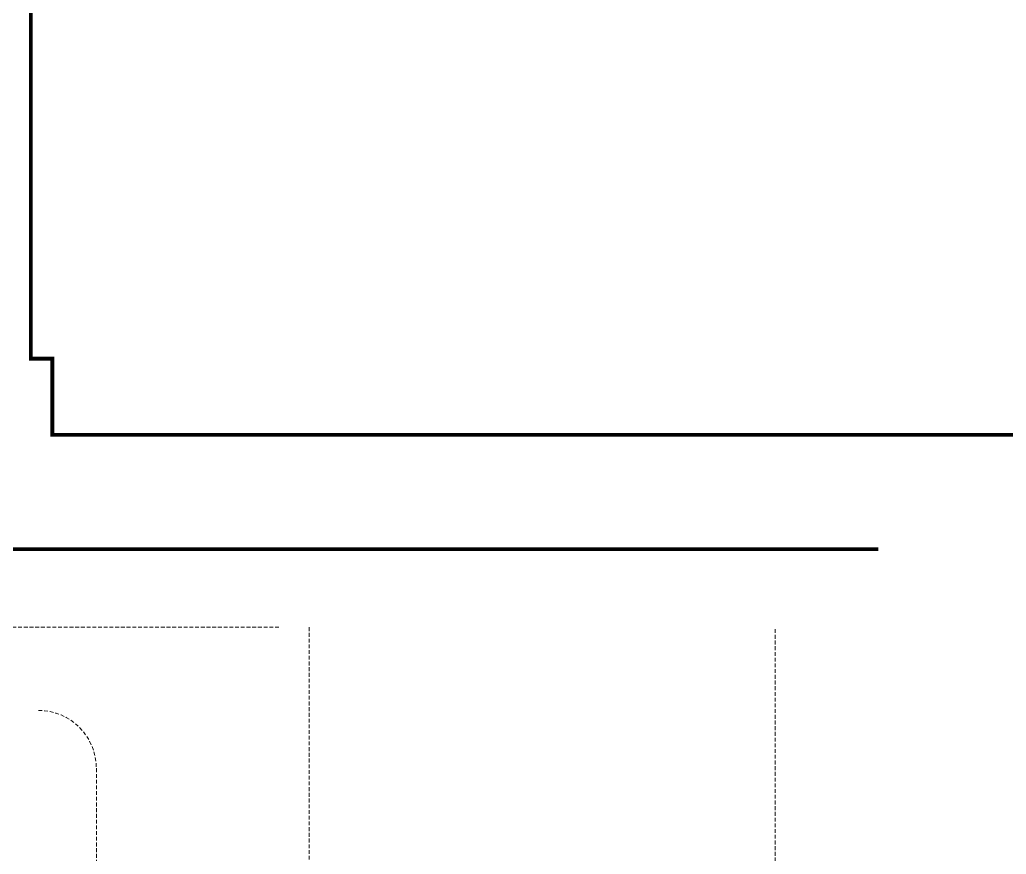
# Model space of a CAD drawing. Header units: millimetres. Extents: x 553474 to 556484, y 6145926 to 6146600.
# Drawn here: x 556227.9 to 556292.7, y 6146128.3 to 6146183 of the extents above; entities that cross this region are included whole.
import ezdxf

# ---------------------------------------------------------------- set-up
doc = ezdxf.new("R2010")
doc.units = ezdxf.units.MM
doc.linetypes.add('HIDDEN', pattern=[0.375, 0.25, -0.125])
doc.layers.add('8', color=8, linetype='Continuous', lineweight=0)

msp = doc.modelspace()

# ---------------------------------------------------------------- linework, layer by layer
at = {"layer": '8', "linetype": 'HIDDEN'}
for p, q in [((556244.892, 6146143.153), (556195.613, 6146143.153)), ((556246.883, 6146143.153), (556246.883, 6146074.153)), ((556277.483, 6146074.153), (556277.483, 6146143.153)), ((556232.904, 6146133.895), (556232.904, 6146112.953))]:
    msp.add_line(p, q, dxfattribs=at)
at = {"layer": '8', "linetype": 'Continuous', "ltscale": 0.0008, "const_width": 0.25}
msp.add_lwpolyline([(556298.651, 6146220.445), (556291.316, 6146220.445), (556291.316, 6146220.69), (556291.601, 6146220.608), (556291.657, 6146220.8), (556287.883, 6146221.894), (556287.827, 6146221.702), (556288.416, 6146221.532), (556288.416, 6146220.445), (556287.3, 6146220.445), (556287.3, 6146217.545), (556288.416, 6146217.545), (556288.416, 6146206.79), (556230.029, 6146206.79), (556230.029, 6146202.086), (556228.606, 6146202.086), (556228.606, 6146160.791), (556230.009, 6146160.789), (556230.009, 6146155.788), (556293.804, 6146155.79)], dxfattribs=at)
at = {"layer": '8', "linetype": 'Continuous', "ltscale": 0.0008, "const_width": 0.25, "elevation": 9.796}
msp.add_lwpolyline([(556298.651, 6146220.445), (556291.316, 6146220.445), (556291.316, 6146220.69), (556291.601, 6146220.608), (556291.657, 6146220.8), (556287.883, 6146221.894), (556287.827, 6146221.702), (556288.416, 6146221.532), (556288.416, 6146220.445), (556287.3, 6146220.445), (556287.3, 6146217.545), (556288.416, 6146217.545), (556288.416, 6146206.79), (556230.029, 6146206.79), (556230.029, 6146202.086), (556228.606, 6146202.086), (556228.606, 6146160.791), (556230.009, 6146160.789), (556230.009, 6146155.788), (556293.804, 6146155.79)], dxfattribs=at)
at = {"layer": '8', "const_width": 0.25, "elevation": 9.796}
msp.add_lwpolyline([(556284.271, 6146148.275), (556203.231, 6146148.275)], dxfattribs=at)
at = {"layer": '8', "linetype": 'HIDDEN', "extrusion": (0, 0, -1)}
msp.add_arc((-556229.103, 6146133.895), 3.8, 90, 180, dxfattribs=at)

doc.saveas('drawing.dxf')
